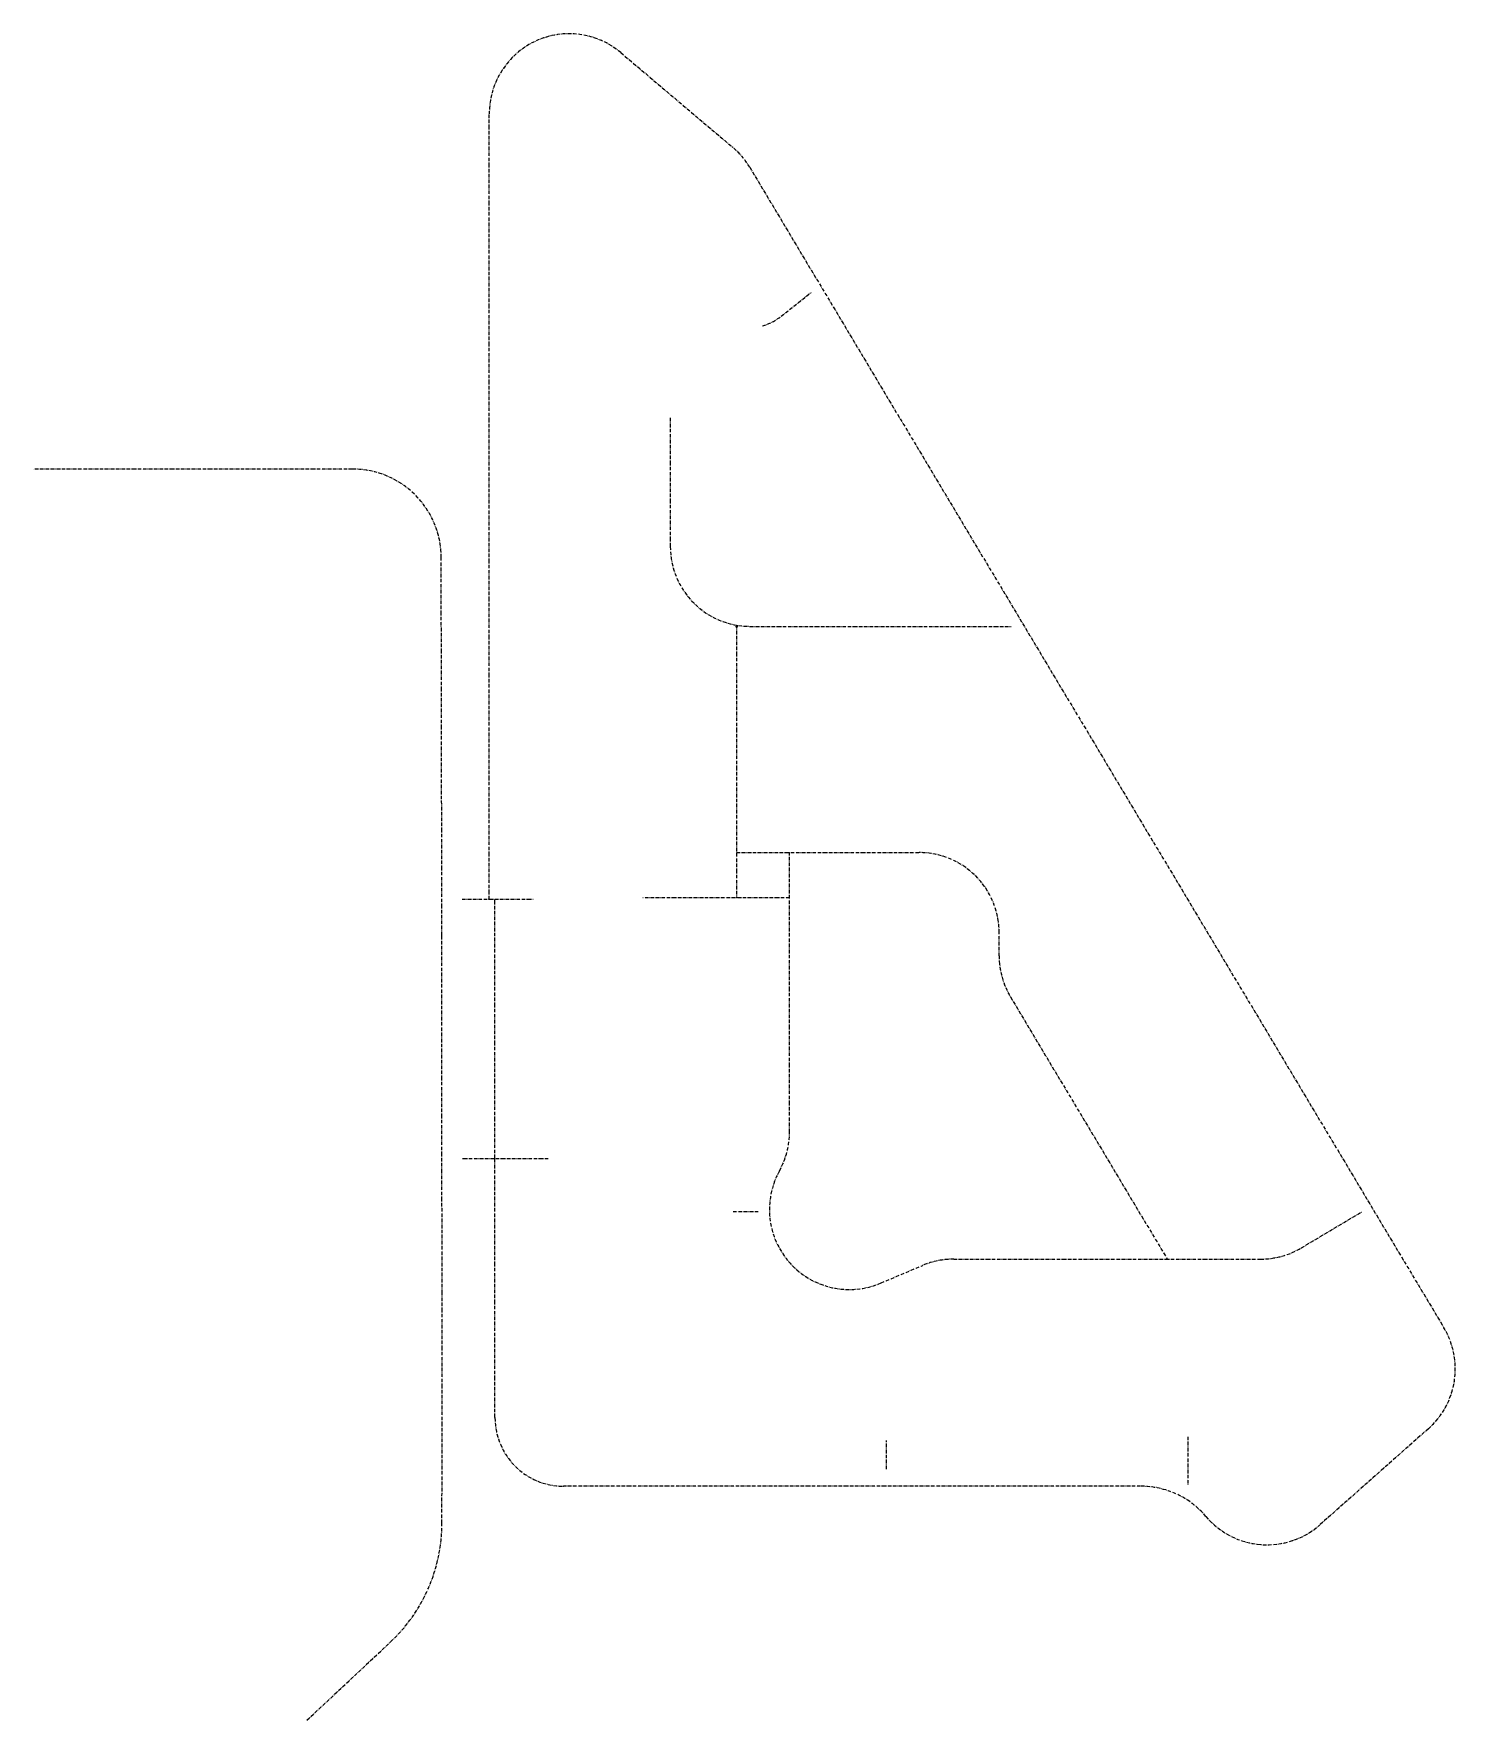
# Model space of a CAD drawing. Header units: inches. Extents: x -567 to -69, y 2 to 592.
import ezdxf

# ---------------------------------------------------------------- set-up
doc = ezdxf.new("R2010")
doc.units = ezdxf.units.IN
doc.header["$MEASUREMENT"] = 0
doc.linetypes.add('A01-Z-ZH-PLAN-道路系统_设计区$0$ACAD_ISO10W100', pattern=[18.5, 12, -3, 0.5, -3])
doc.layers.add('A01-Z-ZH-PLAN-道路系统_设计区$0$Z_0_RDAX(道路中线)', color=211, linetype='A01-Z-ZH-PLAN-道路系统_设计区$0$ACAD_ISO10W100')

msp = doc.modelspace()

# ---------------------------------------------------------------- linework, layer by layer
at = {"layer": 'A01-Z-ZH-PLAN-道路系统_设计区$0$Z_0_RDAX(道路中线)', "color": 6, "ltscale": 0.1}
for p, q in [((-361.2, 585.55), (-321.99, 552.4)), ((-407.28, 289.11), (-407.28, 564.17)), ((-316.04, 545.39), (-72.87, 138.97)), ((-343.88, 457.63), (-343.88, 412.63)), ((-455.12, 439.71), (-566.86, 439.68)), ((-321.08, 384.63), (-320.17, 384.63)), ((-320.68, 385.04), (-320.68, 289.56)), ((-315.88, 384.63), (-224.51, 384.63)), ((-320.68, 305.41), (-256.68, 305.41)), ((-302.08, 207.62), (-302.08, 305.45)), ((-302.08, 289.56), (-353.48, 289.56)), ((-228.68, 269.23), (-228.68, 277.41)), ((-224.71, 254.85), (-169.77, 163.03)), ((-405.28, 107.51), (-405.28, 198.32)), ((-122.73, 167), (-101.79, 179.53)), ((-270.02, 154.7), (-255.43, 160.84)), ((-244.57, 163.03), (-137.11, 163.03)), ((-423.85, 70.5), (-423.77, 151.2)), ((-78.33, 103.63), (-116.28, 70.02)), ((-179.12, 83.51), (-381.28, 83.51)), ((-471.16, 1.53), (-441.88, 28.95))]:
    msp.add_line(p, q, dxfattribs=at)
for points in [[(-305.04, 493.23), (-294.5, 501.6)], [(-423.77, 151.2), (-423.87, 193.55), (-423.87, 276.6), (-424.12, 408.76)], [(-416.78, 289.11), (-391.88, 289.11)], [(-405.28, 198.21), (-405.28, 289.11)], [(-386.67, 198.21), (-416.79, 198.21)], [(-321.88, 179.72), (-313.13, 179.72)], [(-162.63, 100.81), (-162.63, 84.03)], [(-268.08, 89.51), (-268.08, 99.51)]]:
    msp.add_lwpolyline(points, dxfattribs=at)
msp.add_lwpolyline([(-311.58, 489.86, 0.09769), (-305.04, 493.23, 0.09769)], format="xyb", dxfattribs=at)
for centre, radius, start, end in [((-379.28, 564.17), 28, 49.78167, 180), ((-340.07, 531.02), 28, 30.89279, 49.78167), ((-455.12, 408.71), 31, 0.10475, 90.01386), ((-315.88, 412.63), 28, 180, 270), ((-256.68, 277.41), 28, 0, 90), ((-200.68, 269.23), 28, 180, 210.89283), ((-330.08, 207.62), 28, 330.9088, 0), ((-281.14, 180.39), 28, 150.9088, 293.36538), ((-137.11, 191.03), 28, 270, 300.89279), ((-244.57, 135.03), 28, 90, 112.81801), ((-96.89, 124.59), 28, 311.52864, 30.89279), ((-381.28, 107.51), 24, 180, 270), ((-179.12, 53.51), 30, 40.24081, 90), ((-134.85, 90.98), 28, 220.24081, 311.52864), ((-480.85, 70.55), 57, 313.12287, 359.94545)]:
    msp.add_arc(centre, radius, start, end, dxfattribs=at)

doc.saveas('drawing.dxf')
